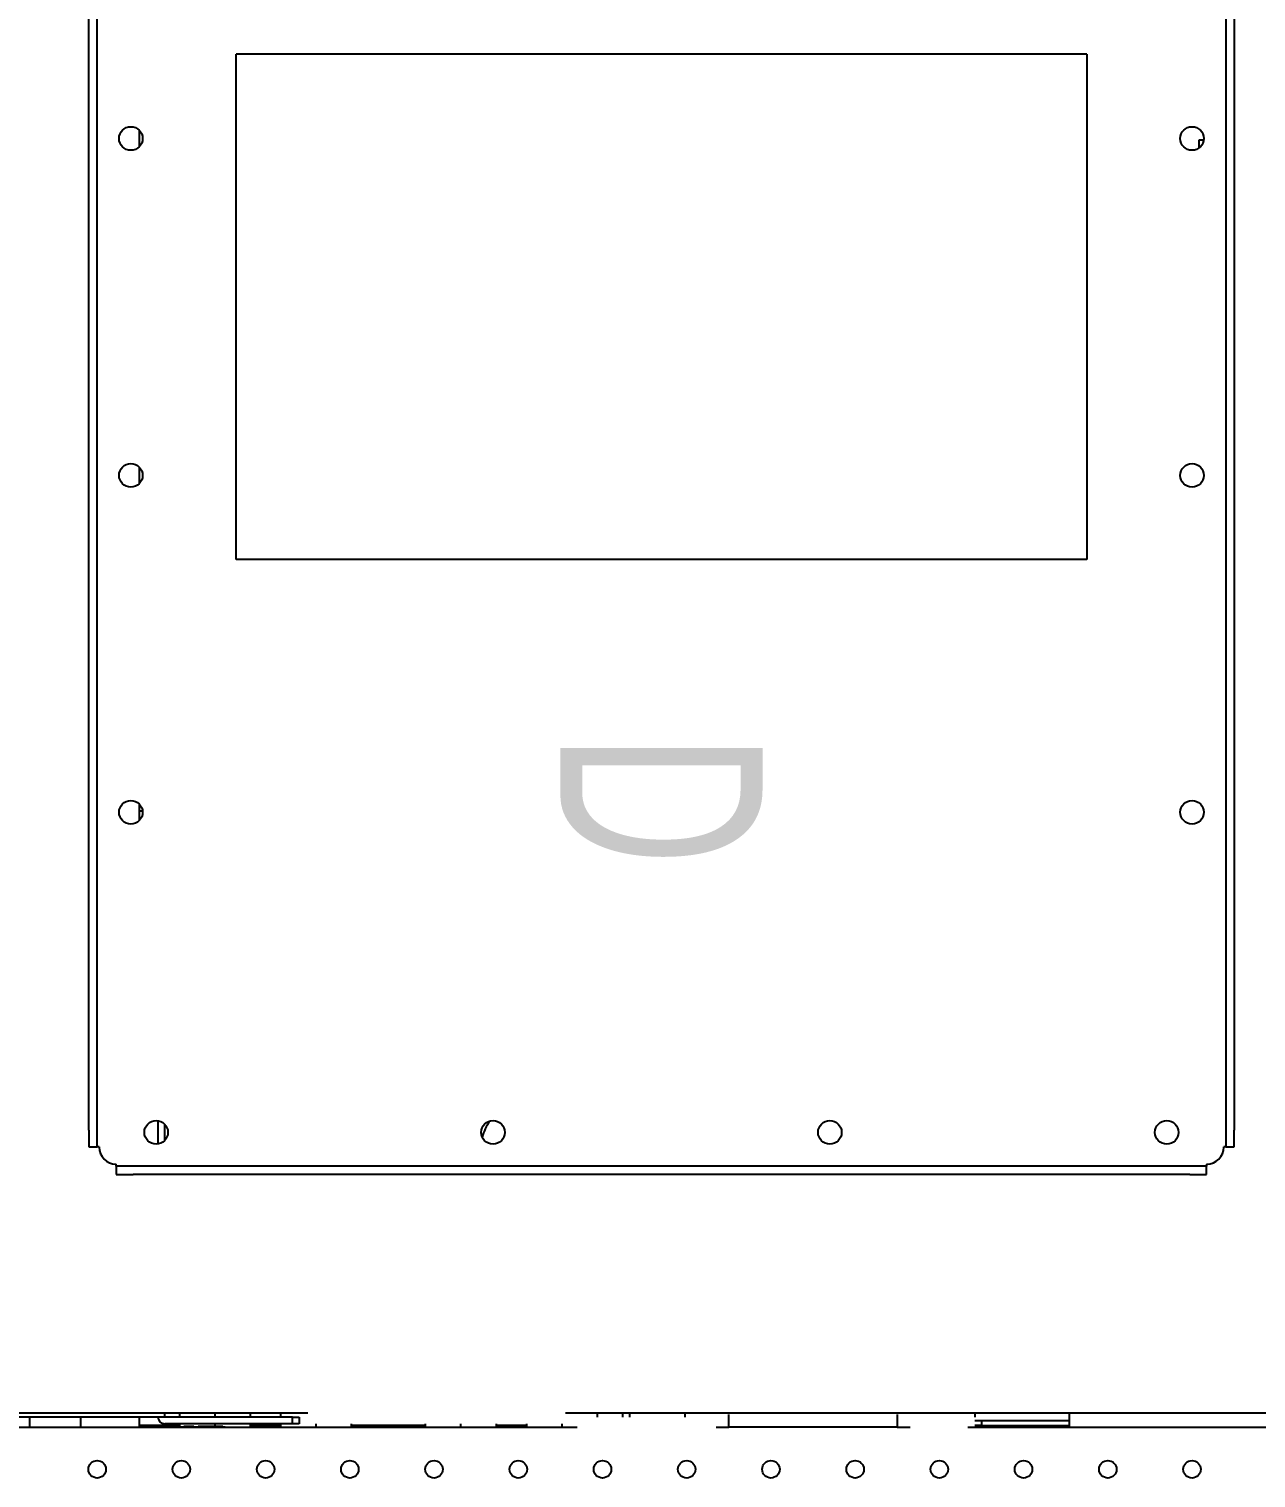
# Model space of a CAD drawing. Header units: millimetres. Extents: x -18178 to 96133, y -22425 to 61598.
# Drawn here: x 42008.8 to 42373, y 50656.5 to 51086.6 of the extents above; entities that cross this region are included whole.
import ezdxf
from ezdxf.enums import TextEntityAlignment as Align

# ---------------------------------------------------------------- set-up
doc = ezdxf.new("R2010")
doc.units = ezdxf.units.MM
for name, color, linetype in [('00B60TEFP1235', 7, 'Continuous'), ('00B60TEFP1250', 7, 'Continuous'), ('10H46875P01', 7, 'Continuous'), ('CAPOCORDA_300M12', 7, 'Continuous'), ('CH0650FE', 7, 'Continuous'), ('CH0700FE', 7, 'Continuous'), ('CH0800FE', 7, 'Continuous'), ('EAE-BB-B-IN-003-KXA 2000A', 131, 'Continuous'), ('EAE-UPS PANEL-VERTV.', 7, 'Continuous'), ('KXA_200X6_P10_(5', 7, 'Continuous'), ('MA0008LB_A', 7, 'Continuous'), ('MA0011LB_A', 7, 'Continuous'), ('NEW_01_RG0140LX', 7, 'Continuous'), ('NEW_COPPER_TERRA', 7, 'Continuous'), ('NEW_TOP_PLATE_AL', 7, 'Continuous'), ('RG0042AL', 7, 'Continuous'), ('RG0990FE', 7, 'Continuous')]:
    doc.layers.add(name, color=color, linetype=linetype)
doc.styles.get("Standard").update_dxf_attribs({"font": 'arial.ttf'})

# ---------------------------------------------------------------- blocks, each defined once
blk = doc.blocks.new('A$Ccc32f15b')
at = {"layer": '00B60TEFP1235', "color": 7, "linetype": 'Continuous'}
for p, q in [((111.972, 39.873), (111.972, 39.8)), ((111.972, 39.8), (112.089, 39.8))]:
    blk.add_line(p, q, dxfattribs=at)
at = {"layer": '00B60TEFP1250', "color": 7, "linetype": 'Continuous'}
blk.add_line((121.921, 24.075), (121.921, 24.123), dxfattribs=at)
at = {"layer": '10H46875P01', "color": 7, "linetype": 'Continuous'}
for p, q in [((131.07, 32.7), (131.059, 32.7)), ((130.92, 32.175), (130.865, 32.175)), ((130.92, 30.875), (130.865, 30.875)), ((131.07, 30.35), (131.02, 30.35)), ((131.07, 29.825), (131.02, 29.825)), ((131.07, 29.375), (131.02, 29.375)), ((131.07, 28.85), (131.02, 28.85)), ((131.07, 28.325), (131.02, 28.325)), ((131.07, 27.225), (131.02, 27.225)), ((131.07, 26.7), (131.02, 26.7)), ((130.92, 26.175), (130.865, 26.175)), ((131.07, 26.175), (131.02, 26.175)), ((130.92, 25.725), (130.865, 25.725)), ((131.07, 25.725), (131.02, 25.725)), ((130.92, 25.2), (130.865, 25.2)), ((131.06, 25.2), (131.02, 25.2)), ((130.92, 24.675), (130.865, 24.675)), ((131.065, 24.675), (131.02, 24.675))]:
    blk.add_line(p, q, dxfattribs=at)
at = {"layer": 'CAPOCORDA_300M12', "color": 7, "linetype": 'Continuous'}
blk.add_arc((126.945, 29.857), 0.714, 234.1384, 255.4915, dxfattribs=at)
at = {"layer": 'CH0650FE', "color": 7, "linetype": 'Continuous'}
for centre in [(131.695, 34.7), (131.695, 33.45), (131.695, 23.45)]:
    blk.add_circle(centre, 0.13, dxfattribs=at)
at = {"layer": 'CH0700FE', "color": 7, "linetype": 'Continuous'}
for p, q in [((130.88, 35.325), (131.07, 35.325)), ((131.07, 35.325), (131.07, 35.22)), ((131.07, 35.22), (131.07, 32.93)), ((131.07, 32.93), (131.07, 32.825)), ((131.07, 32.825), (130.88, 32.825)), ((111.823, 24.075), (112.067, 24.075)), ((116.823, 24.075), (117.067, 24.075)), ((121.823, 24.075), (122.067, 24.075)), ((130.915, 24.075), (131.07, 24.075)), ((130.915, 23.2), (131.07, 23.2)), ((131.07, 22.45), (130.915, 22.45))]:
    blk.add_line(p, q, dxfattribs=at)
at = {"layer": 'CH0800FE', "color": 7, "linetype": 'Continuous'}
for p, q in [((131.07, 36.375), (131.07, 41.775)), ((131.07, 35.325), (131.07, 35.515)), ((131.07, 32.635), (131.07, 32.825)), ((131.07, 2.825), (131.07, 30.575))]:
    blk.add_line(p, q, dxfattribs=at)
for centre in [(131.695, 39.7), (131.695, 38.45), (131.695, 37.2), (131.695, 35.95), (131.695, 34.7), (131.695, 33.45), (131.695, 32.2), (131.695, 30.95), (131.695, 29.7), (131.695, 28.45), (131.695, 27.2), (131.695, 25.95), (131.695, 24.7), (131.695, 23.45)]:
    blk.add_circle(centre, 0.13, dxfattribs=at)
at = {"layer": 'KXA_200X6_P10_(5', "color": 7, "linetype": 'Continuous'}
for p, q in [((102.228, 40.325), (126.662, 40.325)), ((126.912, 40.325), (126.662, 40.325)), ((126.912, 40.2), (126.912, 40.325)), ((102.228, 40.2), (126.662, 40.2)), ((126.662, 40.2), (126.912, 40.2)), ((126.912, 40.2), (126.912, 40.17)), ((126.915, 40.17), (126.912, 40.17)), ((127.165, 39.917), (127.165, 39.92)), ((127.165, 39.917), (127.195, 39.917)), ((127.195, 39.917), (127.195, 39.667)), ((127.32, 39.917), (127.195, 39.917)), ((127.32, 39.667), (127.32, 39.917)), ((127.195, 39.667), (127.195, 23.983)), ((127.32, 39.667), (127.32, 23.983)), ((110.695, 38.138), (118.195, 38.138)), ((110.695, 38.138), (110.695, 25.513)), ((118.195, 38.138), (118.195, 25.513)), ((118.195, 25.513), (110.695, 25.513)), ((127.195, 23.983), (127.195, 23.733)), ((127.32, 23.733), (127.32, 23.983)), ((127.165, 23.73), (127.165, 23.733)), ((127.195, 23.733), (127.165, 23.733)), ((127.195, 23.733), (127.32, 23.733)), ((126.662, 23.45), (102.228, 23.45)), ((126.912, 23.45), (126.662, 23.45)), ((126.912, 23.48), (126.915, 23.48)), ((126.912, 23.48), (126.912, 23.45)), ((126.912, 23.325), (126.912, 23.45)), ((126.662, 23.325), (102.228, 23.325)), ((126.662, 23.325), (126.912, 23.325))]:
    blk.add_line(p, q, dxfattribs=at)
for centre in [(111.945, 39.7), (116.945, 39.7), (121.945, 39.7), (126.695, 39.325), (126.695, 34.325), (126.695, 29.325), (126.695, 24.325), (111.945, 23.95), (116.945, 23.95), (121.945, 23.95)]:
    blk.add_circle(centre, 0.175, dxfattribs=at)
for centre, start, end in [((126.915, 39.92), 0, 90), ((126.915, 23.73), 270, 0)]:
    blk.add_arc(centre, 0.25, start, end, dxfattribs=at)
at = {"layer": 'MA0008LB_A', "color": 7, "linetype": 'Continuous'}
for p, q in [((131.06, 25.218), (131.065, 25.218)), ((131.06, 25.218), (131.06, 25.168)), ((131.06, 25.168), (131.065, 25.168)), ((131.06, 25.168), (131.06, 25.095)), ((131.065, 24.6), (131.065, 25.35)), ((131.07, 25.35), (131.065, 25.35)), ((131.06, 25.095), (131.065, 25.095)), ((131.06, 25.095), (131.06, 25.006)), ((131.06, 25.006), (131.065, 25.006)), ((131.06, 25.006), (131.06, 24.947)), ((131.06, 24.947), (131.065, 24.947)), ((131.06, 24.863), (131.065, 24.863)), ((131.06, 24.863), (131.06, 24.787)), ((131.06, 24.787), (131.065, 24.787)), ((131.06, 24.787), (131.06, 24.736)), ((131.06, 24.736), (131.065, 24.736)), ((131.07, 24.6), (131.065, 24.6))]:
    blk.add_line(p, q, dxfattribs=at)
at = {"layer": 'MA0011LB_A', "color": 7, "linetype": 'Continuous'}
for p, q in [((131.06, 25.316), (131.065, 25.316)), ((131.06, 25.316), (131.06, 25.265)), ((131.06, 25.265), (131.065, 25.265)), ((131.06, 25.265), (131.06, 25.222)), ((131.06, 25.105), (131.065, 25.105)), ((131.06, 25.105), (131.06, 25.095)), ((131.06, 24.886), (131.06, 24.864)), ((131.06, 24.663), (131.065, 24.663)), ((131.06, 24.663), (131.06, 24.634)), ((131.06, 24.634), (131.065, 24.634))]:
    blk.add_line(p, q, dxfattribs=at)
at = {"layer": 'NEW_01_RG0140LX', "color": 7, "linetype": 'Continuous'}
blk.add_line((130.865, 37.875), (131.07, 37.875), dxfattribs=at)
at = {"layer": 'NEW_COPPER_TERRA', "color": 7, "linetype": 'Continuous'}
for p, q in [((130.92, 26.45), (131.02, 26.45)), ((130.92, 26.35), (130.92, 26.45)), ((130.92, 26.35), (130.92, 24.455)), ((131.02, 26.35), (130.92, 26.35)), ((131.02, 26.45), (131.02, 26.35)), ((131.02, 26.35), (131.02, 24.455)), ((126.522, 24.35), (126.868, 24.35)), ((126.573, 24.45), (126.817, 24.45)), ((130.865, 24.45), (130.915, 24.45)), ((130.915, 24.345), (130.915, 24.45)), ((130.915, 21.305), (130.915, 24.345))]:
    blk.add_line(p, q, dxfattribs=at)
for radius in [0.105, 0.005]:
    blk.add_arc((130.915, 24.455), radius, 270, 0, dxfattribs=at)
at = {"layer": 'NEW_TOP_PLATE_AL', "color": 7, "linetype": 'Continuous'}
for p, q in [((130.865, 43.925), (130.865, 30.4)), ((130.865, 26.575), (130.865, 19.075))]:
    blk.add_line(p, q, dxfattribs=at)
at = {"layer": 'RG0042AL', "color": 7, "linetype": 'Continuous'}
for p, q in [((130.865, 31.35), (130.92, 31.35)), ((130.92, 31.25), (130.865, 31.25)), ((131.045, 29.825), (131.045, 29.375)), ((131.045, 28.325), (131.045, 27.225)), ((131.045, 26.175), (131.045, 25.725)), ((131.045, 24.675), (131.045, 24.075))]:
    blk.add_line(p, q, dxfattribs=at)
at = {"layer": 'RG0990FE', "color": 7, "linetype": 'Continuous'}
for p, q in [((130.97, 36.575), (130.97, 37.875)), ((131.045, 36.575), (131.045, 37.875)), ((130.97, 36.575), (131.045, 36.575)), ((130.97, 36.475), (130.97, 36.575)), ((131.045, 36.575), (131.045, 36.475)), ((130.865, 36.475), (130.92, 36.475))]:
    blk.add_line(p, q, dxfattribs=at)
blk = doc.blocks.new('ups-panel')
at = {"layer": 'EAE-UPS PANEL-VERTV.', "xscale": 20, "yscale": 20, "zscale": 20}
blk.add_blockref('A$Ccc32f15b', (5.1, -450.03, 1985.5), dxfattribs=at)

msp = doc.modelspace()

# ---------------------------------------------------------------- block references
at = {"layer": 'EAE-UPS PANEL-VERTV.', "rotation": 270}
msp.add_blockref('ups-panel', (42010.0646, 53298.13576), dxfattribs=at)

# ---------------------------------------------------------------- texts
at = {"layer": 'EAE-BB-B-IN-003-KXA 2000A', "extrusion": (-2.22045e-16, -1, 6.12323e-17), "width": 0.65}
for s, p in [('P10', (42196.5396, 2132.03109, -50929.13576)), ('X=56', (42196.5396, 2438.24411, -50929.13576))]:
    msp.add_text(s, height=60, rotation=90, dxfattribs=at).set_placement(p, align=Align.MIDDLE)
at = {"layer": 'EAE-BB-B-IN-003-KXA 2000A', "color": 7, "width": 0.65}
msp.add_text('D', height=60, rotation=270, dxfattribs=at).set_placement((42196.5396, 50857.97234, 3102.5), align=Align.MIDDLE)

doc.saveas('drawing.dxf')
